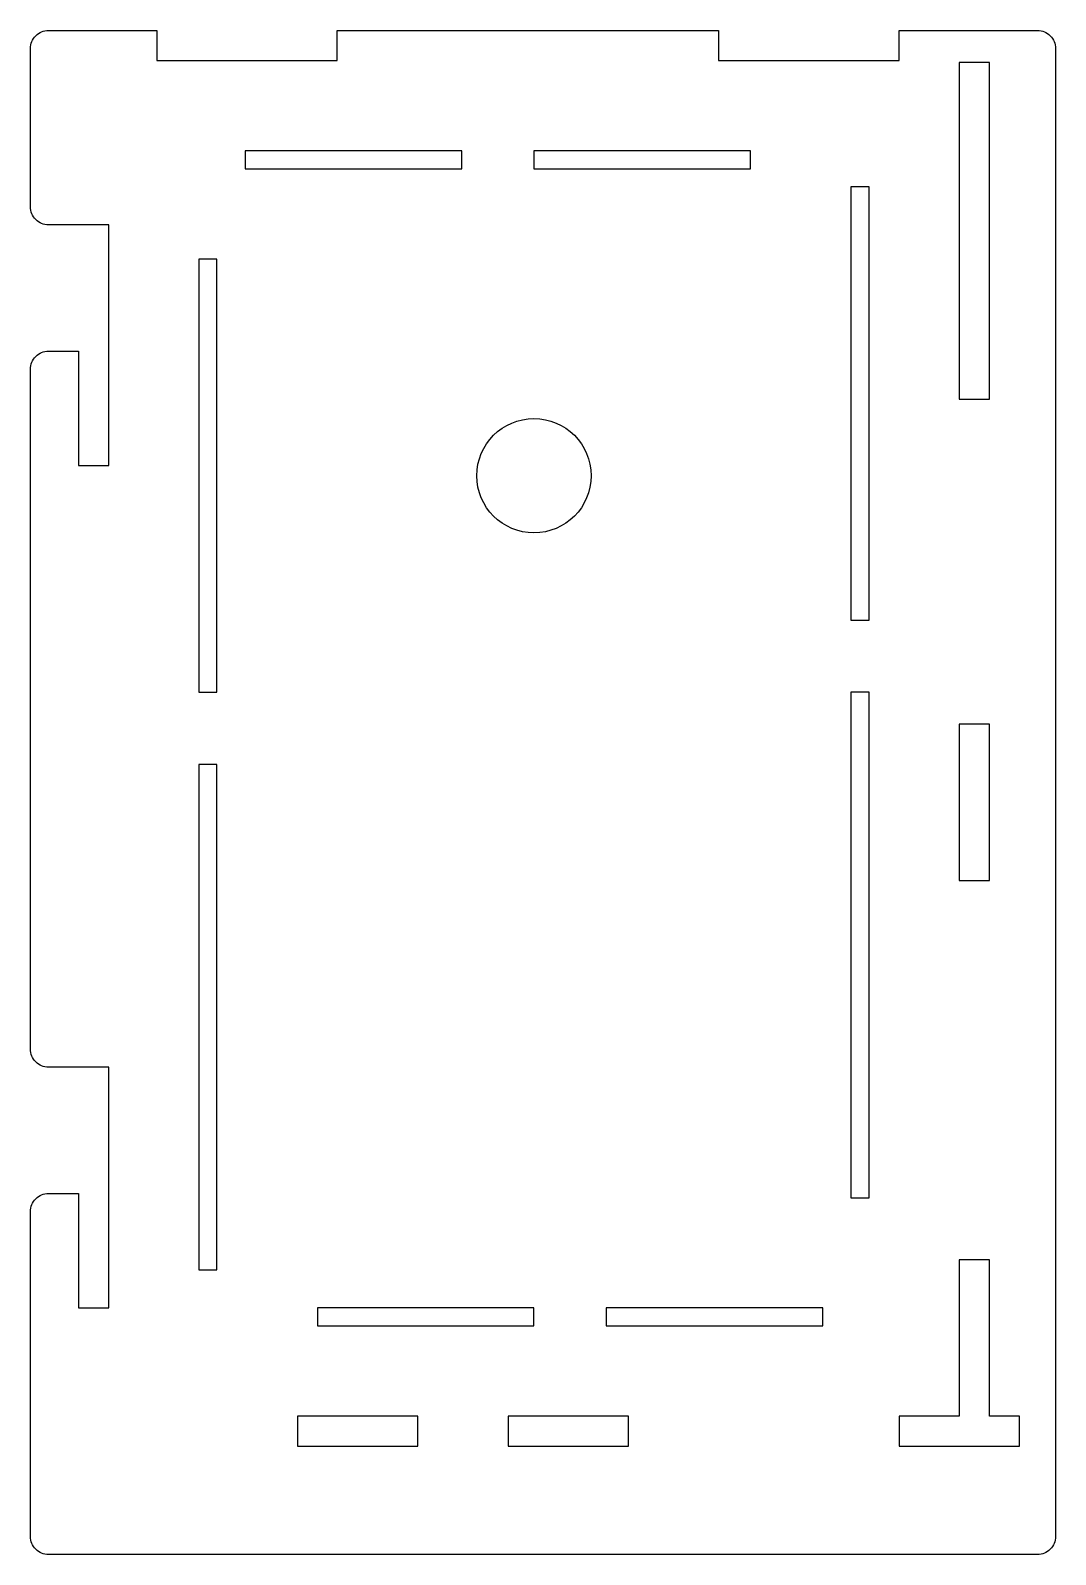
# Model space of a CAD drawing. Header units: millimetres. Extents: x 369 to 539, y 14 to 267.
import ezdxf

# ---------------------------------------------------------------- set-up
doc = ezdxf.new("R2010")
doc.units = ezdxf.units.MM
doc.layers.get('0').update_dxf_attribs({"linetype": 'CONTINUOUS'})

msp = doc.modelspace()

# ---------------------------------------------------------------- linework, layer by layer
msp.add_lwpolyline([(368.71, 263.89, -0.414214), (371.71, 266.89), (389.71, 266.89), (389.71, 261.89), (419.71, 261.89), (419.71, 266.89), (483.11, 266.89), (483.11, 261.89), (513.11, 261.89), (513.11, 266.89), (536.11, 266.89, -0.414214), (539.11, 263.89), (539.11, 16.59, -0.414214), (536.11, 13.59), (371.71, 13.59, -0.414214), (368.71, 16.59), (368.71, 70.59, -0.414214), (371.71, 73.59), (376.71, 73.59), (376.71, 54.59), (381.71, 54.59), (381.71, 94.59), (371.71, 94.59, -0.414214), (368.71, 97.59), (368.71, 210.59, -0.414214), (371.71, 213.59), (376.71, 213.59), (376.71, 194.59), (381.71, 194.59), (381.71, 234.59), (371.71, 234.59, -0.414214), (368.71, 237.59)], format="xyb", close=True)
for points in [[(528.11, 205.59), (528.11, 261.59), (523.11, 261.59), (523.11, 205.59)], [(440.41, 246.89), (404.41, 246.89), (404.41, 243.89), (440.41, 243.89)], [(452.41, 246.89), (452.41, 243.89), (488.41, 243.89), (488.41, 246.89)], [(508.11, 168.89), (508.11, 240.89), (505.11, 240.89), (505.11, 168.89)], [(399.71, 156.89), (399.71, 228.89), (396.71, 228.89), (396.71, 156.89)], [(508.11, 156.89), (505.11, 156.89), (505.11, 72.89), (508.11, 72.89)], [(523.11, 151.59), (523.11, 125.59), (528.11, 125.59), (528.11, 151.59)], [(396.71, 60.89), (399.71, 60.89), (399.71, 144.89), (396.71, 144.89)], [(533.11, 36.59), (528.11, 36.59), (528.11, 62.59), (523.11, 62.59), (523.11, 36.59), (513.11, 36.59), (513.11, 31.59), (533.11, 31.59)], [(452.41, 54.59), (416.41, 54.59), (416.41, 51.59), (452.41, 51.59)], [(500.41, 51.59), (500.41, 54.59), (464.41, 54.59), (464.41, 51.59)], [(433.11, 36.59), (413.11, 36.59), (413.11, 31.59), (433.11, 31.59)], [(468.11, 36.59), (448.11, 36.59), (448.11, 31.59), (468.11, 31.59)]]:
    msp.add_lwpolyline(points, close=True)
msp.add_circle((452.41, 192.89), 9.5)

doc.saveas('drawing.dxf')
